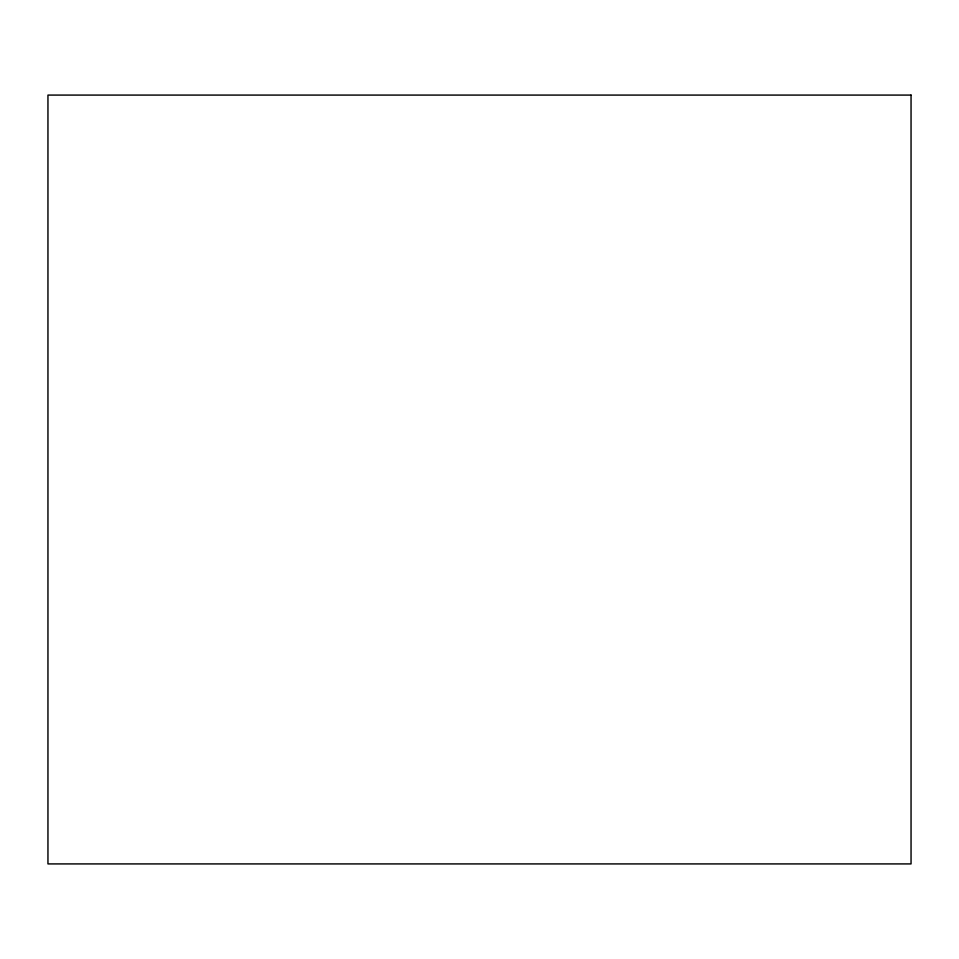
<?xml version="1.0" encoding="UTF-8"?>
<svg xmlns="http://www.w3.org/2000/svg" width="959" height="959" viewBox="0 0 959 959"><rect width="100%" height="100%" fill="white"/><g stroke="black" fill="none" stroke-linecap="round" stroke-linejoin="round"><path stroke-width="1.44" d="M911.05 95.085L47.95 95.085L47.95 863.915L911.05 863.915L911.05 95.085"/></g></svg>
